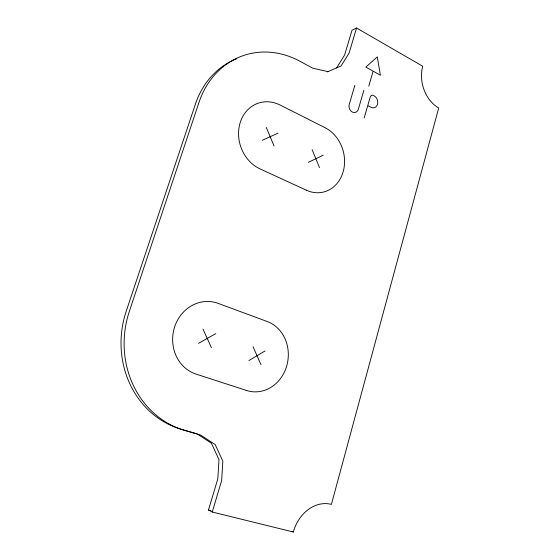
<?xml version="1.0" encoding="UTF-8"?>
<svg xmlns="http://www.w3.org/2000/svg" width="560" height="560" viewBox="0 0 560 560"><rect width="100%" height="100%" fill="white"/><g stroke="black" fill="none" stroke-linecap="round" stroke-linejoin="round"><path stroke-width="0.84" d="M368.795 86.135L373.142 71.169L380.366 75.187L377.293 56.875L365.848 67.116L372.624 70.882M364.175 117.95L370.251 96.957A3.101 2.485 73.9 0 1 373.457 95.487L374.213 95.9A6.37 5.117 74.1 0 1 377.503 104.244A6.37 5.117 74.1 0 1 370.923 107.296L368.263 105.875M363.867 90.3L358.351 109.228A5.789 4.711 73.7 0 1 352.275 112.021A5.789 4.711 73.7 0 1 349.237 104.426L354.83 85.414M336.602 67.928L344.561 55.146L352.016 30.233L356.566 28L422.737 66.241A31.367 23.87 75.4 0 0 438.718 107.954L331.394 504.399A36.239 29.015 -72.5 0 0 293.321 532L212.254 512.022L208.474 510.034L217.805 478.842L218.995 459.641L211.407 443.212L196.889 433.769M212.254 512.022L221.648 480.529L222.838 461.146L215.194 444.563L200.578 435.043L184.842 430.493A92.687 84.21 -81.5 0 1 129.325 311.437L198.982 102.403A88.312 75.957 72.2 0 1 299.544 61.068L312.956 68.271L327.915 71.603M356.566 28L349.076 53.109L341.082 65.989L327.362 71.869M248.878 360.549L265.083 350.945M198.562 343.329L215.796 333.627M308.385 162.323L323.225 155.169M262.262 140.301L277.998 133.175M208.474 510.034L211.015 510.664M196.07 433.531L181.272 429.247A91.833 83.615 -81.3 0 1 126.203 311.304L195.377 104.195A87.535 75.495 72 0 1 236.761 58.723M291.886 531.307L293.321 532M203.014 329.133L211.421 347.725M253.029 346.71L261.002 364.693M266.287 127.477L274.036 145.922M312.151 149.786L319.522 167.643M246.638 390.495L196.098 374.122A37.149 33.838 -81.6 0 1 174.468 327.432A37.149 33.838 -81.6 0 1 218.169 303.387L267.232 321.524A36.12 31.857 -82.3 0 1 286.622 366.296A36.12 31.857 -82.3 0 1 246.638 390.495M306.432 190.239L260.113 168.945A35.42 30.499 71.7 0 1 240.198 122.577A35.42 30.499 71.7 0 1 280.063 105.014L325.101 127.715A34.3 28.952 76 0 1 343.056 172.13A34.3 28.952 76 0 1 306.432 190.239"/></g></svg>
